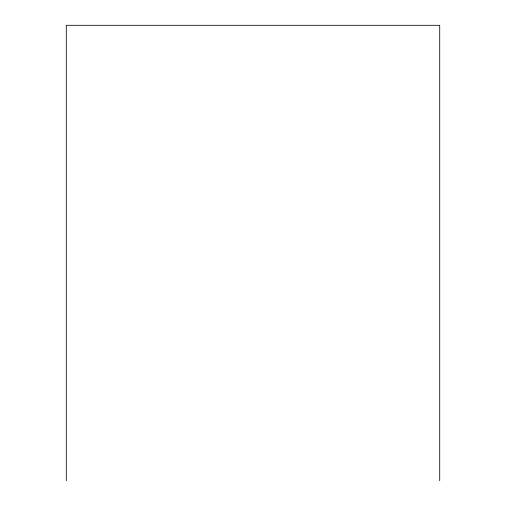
<?xml version="1.0" encoding="UTF-8"?>
<svg xmlns="http://www.w3.org/2000/svg" width="506" height="506" viewBox="0 0 506 506"><rect width="100%" height="100%" fill="white"/><g stroke="black" fill="none" stroke-linecap="round" stroke-linejoin="round"><path stroke-width="0.76" d="M439.714 480.7L439.714 25.3L66.286 25.3L66.286 480.7"/></g></svg>
